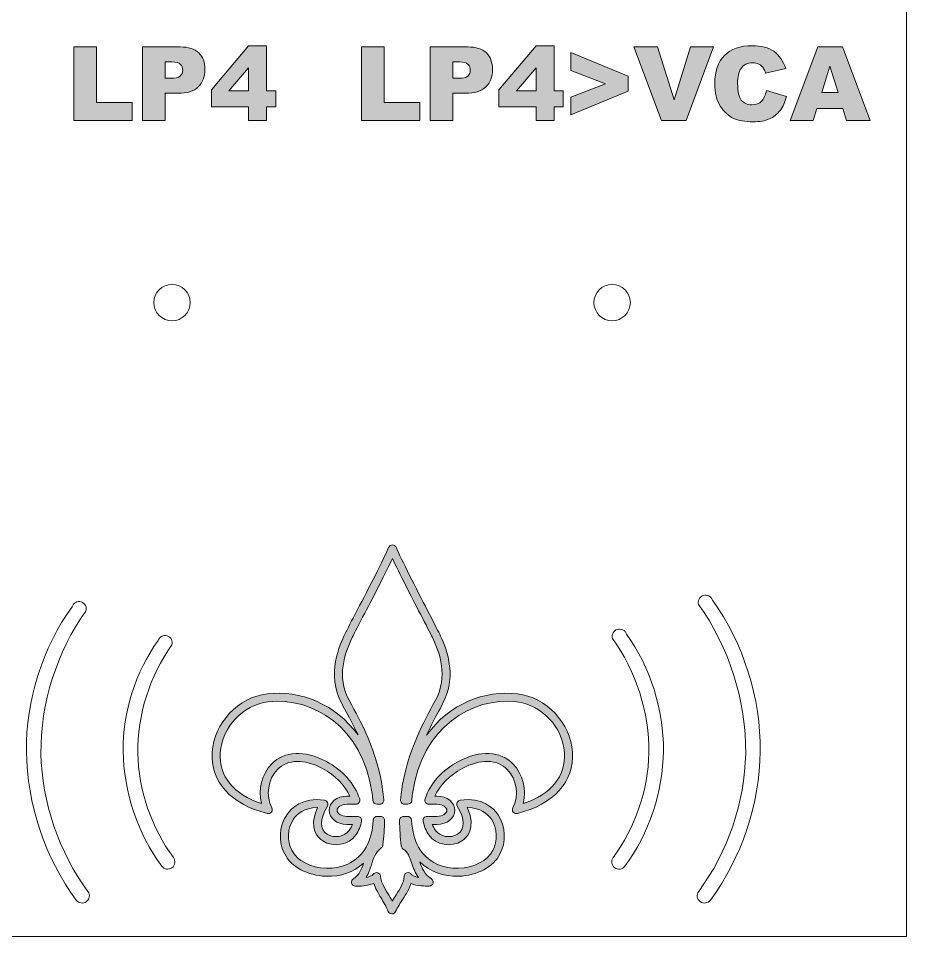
# Model space of a CAD drawing. Header units: inches. Extents: x 85 to 125, y -208 to -80.
# Drawn here: x 100.74 to 125.11, y -208.33 to -183.13 of the extents above; entities that cross this region are included whole.
import ezdxf

# ---------------------------------------------------------------- set-up
doc = ezdxf.new("R2010")
doc.units = ezdxf.units.IN
doc.header["$MEASUREMENT"] = 0
doc.layers.add('cut rectangle', color=7, linetype='Continuous')
doc.layers.add('drawing', color=7, linetype='Continuous')

# ---------------------------------------------------------------- blocks, each defined once
blk = doc.blocks.new('block 10')
at = {"layer": 'drawing', "true_color": 0x1c1c1b}
h = blk.add_hatch(color=250, dxfattribs=at)
h.dxf.hatch_style = 2
h.paths.add_polyline_path([(102.264, -183.915), (102.888, -183.915), (102.888, -185.437), (103.862, -185.437), (103.862, -185.935), (102.264, -185.935)])
h = blk.add_hatch(color=250, dxfattribs=at)
h.dxf.hatch_style = 2
edge = h.paths.add_edge_path()
edge.add_spline(control_points=[(104.143, -183.915), (104.143, -183.915), (105.181, -183.915), (105.181, -183.915), (105.407, -183.915), (105.576, -183.968), (105.689, -184.076), (105.801, -184.183), (105.857, -184.336), (105.857, -184.535), (105.857, -184.739), (105.796, -184.898), (105.673, -185.013), (105.551, -185.128), (105.364, -185.185), (105.112, -185.185), (105.112, -185.185), (104.77, -185.185), (104.77, -185.185), (104.77, -185.185), (104.77, -185.935), (104.77, -185.935), (104.77, -185.935), (104.143, -185.935), (104.143, -185.935), (104.143, -185.935), (104.143, -183.915), (104.143, -183.915)], knot_values=[0, 0, 0, 0, 1, 1, 1, 2, 2, 2, 3, 3, 3, 4, 4, 4, 5, 5, 5, 6, 6, 6, 7, 7, 7, 8, 8, 8, 9, 9, 9, 9], degree=3, periodic=1)
edge = h.paths.add_edge_path()
edge.add_spline(control_points=[(104.77, -184.776), (104.77, -184.776), (104.923, -184.776), (104.923, -184.776), (105.044, -184.776), (105.128, -184.755), (105.177, -184.713), (105.225, -184.672), (105.25, -184.618), (105.25, -184.553), (105.25, -184.489), (105.229, -184.436), (105.186, -184.392), (105.144, -184.347), (105.065, -184.325), (104.948, -184.325), (104.948, -184.325), (104.77, -184.325), (104.77, -184.325), (104.77, -184.325), (104.77, -184.776), (104.77, -184.776)], knot_values=[0, 0, 0, 0, 1, 1, 1, 2, 2, 2, 3, 3, 3, 4, 4, 4, 5, 5, 5, 6, 6, 6, 7, 7, 7, 7], degree=3, periodic=1)
h = blk.add_hatch(color=250, dxfattribs=at)
h.dxf.hatch_style = 2
h.paths.add_polyline_path([(107.058, -185.557), (106.035, -185.557), (106.035, -185.096), (107.058, -183.88), (107.547, -183.88), (107.547, -185.122), (107.8, -185.122), (107.8, -185.557), (107.547, -185.557), (107.547, -185.935), (107.058, -185.935)])
h.paths.add_polyline_path([(107.058, -185.122), (107.058, -184.486), (106.518, -185.122)])
at = {"layer": 'drawing', "lineweight": 0}
for points in [[(102.264, -183.915), (102.888, -183.915), (102.888, -185.437), (103.862, -185.437), (103.862, -185.935), (102.264, -185.935), (102.264, -183.915)], [(107.058, -185.557), (106.035, -185.557), (106.035, -185.096), (107.058, -183.88), (107.547, -183.88), (107.547, -185.122), (107.8, -185.122), (107.8, -185.557), (107.547, -185.557), (107.547, -185.935), (107.058, -185.935), (107.058, -185.557)], [(107.058, -185.122), (107.058, -184.486), (106.518, -185.122), (107.058, -185.122)]]:
    blk.add_lwpolyline(points, dxfattribs=at)
for points, knots in [([(104.143, -183.915), (104.143, -183.915), (105.181, -183.915), (105.181, -183.915), (105.407, -183.915), (105.576, -183.968), (105.689, -184.076), (105.801, -184.183), (105.857, -184.336), (105.857, -184.535), (105.857, -184.739), (105.796, -184.898), (105.673, -185.013), (105.551, -185.128), (105.364, -185.185), (105.112, -185.185), (105.112, -185.185), (104.77, -185.185), (104.77, -185.185), (104.77, -185.185), (104.77, -185.935), (104.77, -185.935), (104.77, -185.935), (104.143, -185.935), (104.143, -185.935), (104.143, -185.935), (104.143, -183.915), (104.143, -183.915)], [0, 0, 0, 0, 1, 1, 1, 2, 2, 2, 3, 3, 3, 4, 4, 4, 5, 5, 5, 6, 6, 6, 7, 7, 7, 8, 8, 8, 9, 9, 9, 9]), ([(104.77, -184.776), (104.77, -184.776), (104.923, -184.776), (104.923, -184.776), (105.044, -184.776), (105.128, -184.755), (105.177, -184.713), (105.225, -184.672), (105.25, -184.618), (105.25, -184.553), (105.25, -184.489), (105.229, -184.436), (105.186, -184.392), (105.144, -184.347), (105.065, -184.325), (104.948, -184.325), (104.948, -184.325), (104.77, -184.325), (104.77, -184.325), (104.77, -184.325), (104.77, -184.776), (104.77, -184.776)], [0, 0, 0, 0, 1, 1, 1, 2, 2, 2, 3, 3, 3, 4, 4, 4, 5, 5, 5, 6, 6, 6, 7, 7, 7, 7])]:
    blk.add_open_spline(points, degree=3, knots=knots, dxfattribs=at)
blk = doc.blocks.new('block 11')
at = {"layer": 'drawing', "true_color": 0x1c1c1b}
h = blk.add_hatch(color=250, dxfattribs=at)
h.dxf.hatch_style = 2
h.paths.add_polyline_path([(110.153, -183.915), (110.777, -183.915), (110.777, -185.437), (111.752, -185.437), (111.752, -185.935), (110.153, -185.935)])
h = blk.add_hatch(color=250, dxfattribs=at)
h.dxf.hatch_style = 2
edge = h.paths.add_edge_path()
edge.add_spline(control_points=[(112.033, -183.915), (112.033, -183.915), (113.07, -183.915), (113.07, -183.915), (113.296, -183.915), (113.466, -183.968), (113.578, -184.076), (113.691, -184.183), (113.747, -184.336), (113.747, -184.535), (113.747, -184.739), (113.686, -184.898), (113.563, -185.013), (113.44, -185.128), (113.253, -185.185), (113.002, -185.185), (113.002, -185.185), (112.66, -185.185), (112.66, -185.185), (112.66, -185.185), (112.66, -185.935), (112.66, -185.935), (112.66, -185.935), (112.033, -185.935), (112.033, -185.935), (112.033, -185.935), (112.033, -183.915), (112.033, -183.915)], knot_values=[0, 0, 0, 0, 1, 1, 1, 2, 2, 2, 3, 3, 3, 4, 4, 4, 5, 5, 5, 6, 6, 6, 7, 7, 7, 8, 8, 8, 9, 9, 9, 9], degree=3, periodic=1)
edge = h.paths.add_edge_path()
edge.add_spline(control_points=[(112.66, -184.776), (112.66, -184.776), (112.813, -184.776), (112.813, -184.776), (112.933, -184.776), (113.018, -184.755), (113.066, -184.713), (113.115, -184.672), (113.139, -184.618), (113.139, -184.553), (113.139, -184.489), (113.118, -184.436), (113.076, -184.392), (113.034, -184.347), (112.954, -184.325), (112.838, -184.325), (112.838, -184.325), (112.66, -184.325), (112.66, -184.325), (112.66, -184.325), (112.66, -184.776), (112.66, -184.776)], knot_values=[0, 0, 0, 0, 1, 1, 1, 2, 2, 2, 3, 3, 3, 4, 4, 4, 5, 5, 5, 6, 6, 6, 7, 7, 7, 7], degree=3, periodic=1)
h = blk.add_hatch(color=250, dxfattribs=at)
h.dxf.hatch_style = 2
h.paths.add_polyline_path([(114.947, -185.557), (113.925, -185.557), (113.925, -185.096), (114.947, -183.88), (115.437, -183.88), (115.437, -185.122), (115.69, -185.122), (115.69, -185.557), (115.437, -185.557), (115.437, -185.935), (114.947, -185.935)])
h.paths.add_polyline_path([(114.947, -185.122), (114.947, -184.486), (114.407, -185.122)])
h = blk.add_hatch(color=250, dxfattribs=at)
h.dxf.hatch_style = 2
h.paths.add_polyline_path([(117.621, -183.915), (118.273, -183.915), (118.728, -185.369), (119.177, -183.915), (119.81, -183.915), (119.06, -185.935), (118.384, -185.935)])
h = blk.add_hatch(color=250, dxfattribs=at)
h.dxf.hatch_style = 2
edge = h.paths.add_edge_path()
edge.add_spline(control_points=[(121.263, -185.108), (121.263, -185.108), (121.81, -185.273), (121.81, -185.273), (121.773, -185.427), (121.716, -185.555), (121.636, -185.658), (121.557, -185.761), (121.459, -185.838), (121.342, -185.891), (121.225, -185.943), (121.076, -185.969), (120.895, -185.969), (120.675, -185.969), (120.496, -185.937), (120.357, -185.874), (120.218, -185.81), (120.098, -185.698), (119.996, -185.537), (119.896, -185.376), (119.845, -185.171), (119.845, -184.92), (119.845, -184.586), (119.934, -184.329), (120.112, -184.15), (120.289, -183.97), (120.541, -183.88), (120.866, -183.88), (121.121, -183.88), (121.321, -183.932), (121.466, -184.035), (121.612, -184.138), (121.72, -184.295), (121.791, -184.509), (121.791, -184.509), (121.239, -184.631), (121.239, -184.631), (121.22, -184.57), (121.2, -184.525), (121.179, -184.496), (121.144, -184.448), (121.101, -184.412), (121.051, -184.386), (121, -184.36), (120.944, -184.347), (120.881, -184.347), (120.74, -184.347), (120.631, -184.404), (120.556, -184.518), (120.499, -184.602), (120.471, -184.735), (120.471, -184.916), (120.471, -185.14), (120.505, -185.293), (120.572, -185.376), (120.641, -185.459), (120.736, -185.501), (120.859, -185.501), (120.979, -185.501), (121.069, -185.467), (121.13, -185.4), (121.191, -185.333), (121.235, -185.236), (121.263, -185.108)], knot_values=[0, 0, 0, 0, 1, 1, 1, 2, 2, 2, 3, 3, 3, 4, 4, 4, 5, 5, 5, 6, 6, 6, 7, 7, 7, 8, 8, 8, 9, 9, 9, 10, 10, 10, 11, 11, 11, 12, 12, 12, 13, 13, 13, 14, 14, 14, 15, 15, 15, 16, 16, 16, 17, 17, 17, 18, 18, 18, 19, 19, 19, 20, 20, 20, 21, 21, 21, 21], degree=3, periodic=1)
h = blk.add_hatch(color=250, dxfattribs=at)
h.dxf.hatch_style = 2
h.paths.add_polyline_path([(123.355, -185.601), (122.646, -185.601), (122.548, -185.935), (121.911, -185.935), (122.67, -183.915), (123.351, -183.915), (124.11, -185.935), (123.456, -185.935)])
h.paths.add_polyline_path([(123.226, -185.165), (123.003, -184.438), (122.782, -185.165)])
h = blk.add_hatch(color=250, dxfattribs=at)
h.dxf.hatch_style = 2
h.paths.add_polyline_path([(115.898, -185.293), (116.85, -184.925), (115.898, -184.559), (115.898, -184.069), (117.465, -184.72), (117.465, -185.129), (115.898, -185.779)])
at = {"layer": 'drawing', "lineweight": 0}
for points in [[(110.153, -183.915), (110.777, -183.915), (110.777, -185.437), (111.752, -185.437), (111.752, -185.935), (110.153, -185.935), (110.153, -183.915)], [(114.947, -185.557), (113.925, -185.557), (113.925, -185.096), (114.947, -183.88), (115.437, -183.88), (115.437, -185.122), (115.69, -185.122), (115.69, -185.557), (115.437, -185.557), (115.437, -185.935), (114.947, -185.935), (114.947, -185.557)], [(117.621, -183.915), (118.273, -183.915), (118.728, -185.369), (119.177, -183.915), (119.81, -183.915), (119.06, -185.935), (118.384, -185.935), (117.621, -183.915)], [(123.355, -185.601), (122.646, -185.601), (122.548, -185.935), (121.911, -185.935), (122.67, -183.915), (123.351, -183.915), (124.11, -185.935), (123.456, -185.935), (123.355, -185.601)], [(115.898, -185.293), (116.85, -184.925), (115.898, -184.559), (115.898, -184.069), (117.465, -184.72), (117.465, -185.129), (115.898, -185.779), (115.898, -185.293)], [(123.226, -185.165), (123.003, -184.438), (122.782, -185.165), (123.226, -185.165)], [(114.947, -185.122), (114.947, -184.486), (114.407, -185.122), (114.947, -185.122)]]:
    blk.add_lwpolyline(points, dxfattribs=at)
for points, knots in [([(112.033, -183.915), (112.033, -183.915), (113.07, -183.915), (113.07, -183.915), (113.296, -183.915), (113.466, -183.968), (113.578, -184.076), (113.691, -184.183), (113.747, -184.336), (113.747, -184.535), (113.747, -184.739), (113.686, -184.898), (113.563, -185.013), (113.44, -185.128), (113.253, -185.185), (113.002, -185.185), (113.002, -185.185), (112.66, -185.185), (112.66, -185.185), (112.66, -185.185), (112.66, -185.935), (112.66, -185.935), (112.66, -185.935), (112.033, -185.935), (112.033, -185.935), (112.033, -185.935), (112.033, -183.915), (112.033, -183.915)], [0, 0, 0, 0, 1, 1, 1, 2, 2, 2, 3, 3, 3, 4, 4, 4, 5, 5, 5, 6, 6, 6, 7, 7, 7, 8, 8, 8, 9, 9, 9, 9]), ([(121.263, -185.108), (121.263, -185.108), (121.81, -185.273), (121.81, -185.273), (121.773, -185.427), (121.716, -185.555), (121.636, -185.658), (121.557, -185.761), (121.459, -185.838), (121.342, -185.891), (121.225, -185.943), (121.076, -185.969), (120.895, -185.969), (120.675, -185.969), (120.496, -185.937), (120.357, -185.874), (120.218, -185.81), (120.098, -185.698), (119.996, -185.537), (119.896, -185.376), (119.845, -185.171), (119.845, -184.92), (119.845, -184.586), (119.934, -184.329), (120.112, -184.15), (120.289, -183.97), (120.541, -183.88), (120.866, -183.88), (121.121, -183.88), (121.321, -183.932), (121.466, -184.035), (121.612, -184.138), (121.72, -184.295), (121.791, -184.509), (121.791, -184.509), (121.239, -184.631), (121.239, -184.631), (121.22, -184.57), (121.2, -184.525), (121.179, -184.496), (121.144, -184.448), (121.101, -184.412), (121.051, -184.386), (121, -184.36), (120.944, -184.347), (120.881, -184.347), (120.74, -184.347), (120.631, -184.404), (120.556, -184.518), (120.499, -184.602), (120.471, -184.735), (120.471, -184.916), (120.471, -185.14), (120.505, -185.293), (120.572, -185.376), (120.641, -185.459), (120.736, -185.501), (120.859, -185.501), (120.979, -185.501), (121.069, -185.467), (121.13, -185.4), (121.191, -185.333), (121.235, -185.236), (121.263, -185.108)], [0, 0, 0, 0, 1, 1, 1, 2, 2, 2, 3, 3, 3, 4, 4, 4, 5, 5, 5, 6, 6, 6, 7, 7, 7, 8, 8, 8, 9, 9, 9, 10, 10, 10, 11, 11, 11, 12, 12, 12, 13, 13, 13, 14, 14, 14, 15, 15, 15, 16, 16, 16, 17, 17, 17, 18, 18, 18, 19, 19, 19, 20, 20, 20, 21, 21, 21, 21]), ([(112.66, -184.776), (112.66, -184.776), (112.813, -184.776), (112.813, -184.776), (112.933, -184.776), (113.018, -184.755), (113.066, -184.713), (113.115, -184.672), (113.139, -184.618), (113.139, -184.553), (113.139, -184.489), (113.118, -184.436), (113.076, -184.392), (113.034, -184.347), (112.954, -184.325), (112.838, -184.325), (112.838, -184.325), (112.66, -184.325), (112.66, -184.325), (112.66, -184.325), (112.66, -184.776), (112.66, -184.776)], [0, 0, 0, 0, 1, 1, 1, 2, 2, 2, 3, 3, 3, 4, 4, 4, 5, 5, 5, 6, 6, 6, 7, 7, 7, 7])]:
    blk.add_open_spline(points, degree=3, knots=knots, dxfattribs=at)
blk = doc.blocks.new('block 16')
at = {"layer": 'cut rectangle', "color": 7, "lineweight": 15, "true_color": 0xffffff}
blk.add_open_spline([(121.092, -203.244), (121.074, -204.679), (120.579, -206.175), (119.723, -207.327)], degree=3, dxfattribs=at)
blk = doc.blocks.new('block 17')
at = {"layer": 'cut rectangle', "color": 7, "lineweight": 15, "true_color": 0xffffff}
blk.add_open_spline([(119.781, -199.098), (120.629, -200.273), (121.11, -201.795), (121.092, -203.244)], degree=3, dxfattribs=at)
blk = doc.blocks.new('block 18')
at = {"layer": 'cut rectangle', "color": 7, "lineweight": 15, "true_color": 0xffffff}
blk.add_open_spline([(120.692, -203.303), (120.71, -201.875), (120.236, -200.376), (119.4, -199.218)], degree=3, dxfattribs=at)
blk = doc.blocks.new('block 19')
at = {"layer": 'cut rectangle', "color": 7, "lineweight": 15, "true_color": 0xffffff}
blk.add_open_spline([(119.403, -207.089), (120.198, -206.019), (120.669, -204.636), (120.692, -203.303)], degree=3, dxfattribs=at)
blk = doc.blocks.new('block 20')
at = {"layer": 'cut rectangle', "color": 7, "lineweight": 15, "true_color": 0xffffff}
blk.add_open_spline([(118.436, -203.233), (118.422, -204.345), (118.041, -205.505), (117.378, -206.397)], degree=3, dxfattribs=at)
blk = doc.blocks.new('block 21')
at = {"layer": 'cut rectangle', "color": 7, "lineweight": 15, "true_color": 0xffffff}
blk.add_open_spline([(117.422, -200.028), (118.078, -200.937), (118.45, -202.113), (118.436, -203.233)], degree=3, dxfattribs=at)
blk = doc.blocks.new('block 22')
at = {"layer": 'cut rectangle', "color": 7, "lineweight": 15, "true_color": 0xffffff}
blk.add_open_spline([(118.036, -203.292), (118.05, -202.193), (117.685, -201.04), (117.042, -200.148)], degree=3, dxfattribs=at)
blk = doc.blocks.new('block 23')
at = {"layer": 'cut rectangle', "color": 7, "lineweight": 15, "true_color": 0xffffff}
blk.add_open_spline([(117.057, -206.159), (117.66, -205.349), (118.017, -204.302), (118.036, -203.292)], degree=3, dxfattribs=at)
blk = doc.blocks.new('block 24')
at = {"layer": 'cut rectangle', "color": 7, "lineweight": 15, "true_color": 0xffffff}
blk.add_open_spline([(104.016, -203.292), (104.035, -204.302), (104.392, -205.349), (104.994, -206.159)], degree=3, dxfattribs=at)
blk = doc.blocks.new('block 25')
at = {"layer": 'cut rectangle', "color": 7, "lineweight": 15, "true_color": 0xffffff}
blk.add_open_spline([(104.954, -200.325), (104.347, -201.166), (104.003, -202.255), (104.016, -203.292)], degree=3, dxfattribs=at)
blk = doc.blocks.new('block 26')
at = {"layer": 'cut rectangle', "color": 7, "lineweight": 15, "true_color": 0xffffff}
blk.add_open_spline([(103.616, -203.233), (103.603, -202.175), (103.954, -201.063), (104.574, -200.205)], degree=3, dxfattribs=at)
blk = doc.blocks.new('block 27')
at = {"layer": 'cut rectangle', "color": 7, "lineweight": 15, "true_color": 0xffffff}
blk.add_open_spline([(104.674, -206.397), (104.011, -205.505), (103.63, -204.345), (103.616, -203.233)], degree=3, dxfattribs=at)
blk = doc.blocks.new('block 28')
at = {"layer": 'cut rectangle', "color": 7, "lineweight": 15, "true_color": 0xffffff}
blk.add_open_spline([(101.36, -203.303), (101.383, -204.636), (101.854, -206.019), (102.649, -207.089)], degree=3, dxfattribs=at)
blk = doc.blocks.new('block 29')
at = {"layer": 'cut rectangle', "color": 7, "lineweight": 15, "true_color": 0xffffff}
blk.add_open_spline([(102.595, -199.395), (101.796, -200.503), (101.343, -201.937), (101.36, -203.303)], degree=3, dxfattribs=at)
blk = doc.blocks.new('block 30')
at = {"layer": 'cut rectangle', "color": 7, "lineweight": 15, "true_color": 0xffffff}
blk.add_open_spline([(100.96, -203.244), (100.943, -201.857), (101.403, -200.4), (102.215, -199.275)], degree=3, dxfattribs=at)
blk = doc.blocks.new('block 31')
at = {"layer": 'cut rectangle', "color": 7, "lineweight": 15, "true_color": 0xffffff}
blk.add_open_spline([(102.329, -207.327), (101.473, -206.175), (100.978, -204.679), (100.96, -203.244)], degree=3, dxfattribs=at)
blk = doc.blocks.new('block 32')
at = {"layer": 'cut rectangle', "true_color": 0xffffff}
h = blk.add_hatch(color=7, dxfattribs=at)
h.dxf.hatch_style = 2
edge = h.paths.add_edge_path()
edge.add_spline(control_points=[(110.989, -207.704), (110.989, -207.704), (110.988, -207.704), (110.988, -207.704), (110.945, -207.703), (110.906, -207.678), (110.889, -207.638), (110.831, -207.508), (110.76, -207.386), (110.691, -207.268), (110.608, -207.125), (110.533, -206.995), (110.491, -206.87), (110.322, -206.942), (110.096, -206.946), (109.985, -206.943), (109.936, -206.942), (109.894, -206.909), (109.882, -206.862), (109.869, -206.815), (109.889, -206.765), (109.931, -206.739), (110.1, -206.636), (110.15, -206.493), (110.209, -206.313), (109.943, -206.554), (109.586, -206.691), (109.182, -206.672), (108.675, -206.657), (108.22, -206.412), (108.048, -206.061), (107.869, -205.745), (107.889, -205.3), (108.101, -204.985), (108.226, -204.801), (108.525, -204.503), (109.138, -204.583), (109.174, -204.588), (109.206, -204.611), (109.222, -204.645), (109.238, -204.678), (109.237, -204.717), (109.218, -204.749), (109.006, -205.104), (109.002, -205.385), (109.208, -205.518), (109.398, -205.641), (109.695, -205.59), (109.818, -205.413), (109.853, -205.362), (109.882, -205.308), (109.904, -205.249), (109.904, -205.249), (109.755, -205.249), (109.755, -205.249), (109.479, -205.249), (109.263, -205.079), (109.263, -204.863), (109.263, -204.646), (109.479, -204.476), (109.755, -204.476), (109.755, -204.476), (109.837, -204.476), (109.837, -204.476), (109.691, -204.166), (109.425, -203.895), (109.087, -203.717), (108.573, -203.446), (108.132, -203.456), (107.848, -203.743), (107.587, -204.007), (107.519, -204.467), (107.694, -204.791), (107.715, -204.83), (107.711, -204.877), (107.684, -204.911), (107.658, -204.945), (107.614, -204.961), (107.571, -204.95), (106.572, -204.704), (106.007, -204.076), (106.059, -203.27), (106.11, -202.462), (106.775, -201.759), (107.571, -201.668), (108.468, -201.563), (109.437, -201.935), (110.058, -202.796), (109.934, -202.525), (109.805, -202.288), (109.691, -202.078), (109.691, -202.078), (109.618, -201.944), (109.618, -201.944), (109.175, -201.118), (109.57, -200.299), (109.699, -200.03), (109.76, -199.905), (109.89, -199.654), (110.045, -199.356), (110.348, -198.774), (110.763, -197.976), (110.9, -197.639), (110.933, -197.556), (111.07, -197.556), (111.104, -197.639), (111.242, -197.98), (111.66, -198.788), (111.965, -199.377), (112.114, -199.666), (112.239, -199.908), (112.298, -200.03), (112.428, -200.3), (112.822, -201.119), (112.379, -201.944), (112.379, -201.944), (112.307, -202.076), (112.307, -202.076), (112.197, -202.279), (112.067, -202.519), (111.94, -202.798), (112.561, -201.935), (113.531, -201.562), (114.429, -201.668), (115.225, -201.759), (115.889, -202.462), (115.941, -203.269), (115.993, -204.075), (115.427, -204.704), (114.429, -204.95), (114.385, -204.96), (114.342, -204.945), (114.316, -204.911), (114.289, -204.877), (114.285, -204.83), (114.306, -204.791), (114.481, -204.467), (114.413, -204.007), (114.152, -203.743), (113.867, -203.456), (113.428, -203.446), (112.913, -203.717), (112.575, -203.895), (112.309, -204.166), (112.163, -204.476), (112.163, -204.476), (112.224, -204.476), (112.224, -204.476), (112.5, -204.476), (112.716, -204.646), (112.716, -204.863), (112.716, -205.079), (112.5, -205.249), (112.224, -205.249), (112.224, -205.249), (112.096, -205.249), (112.096, -205.249), (112.118, -205.308), (112.146, -205.363), (112.182, -205.414), (112.305, -205.59), (112.601, -205.641), (112.791, -205.518), (112.997, -205.385), (112.994, -205.104), (112.782, -204.749), (112.763, -204.717), (112.761, -204.678), (112.777, -204.645), (112.793, -204.611), (112.825, -204.588), (112.862, -204.583), (113.475, -204.501), (113.774, -204.8), (113.899, -204.985), (114.111, -205.3), (114.131, -205.745), (113.948, -206.067), (113.78, -206.411), (113.325, -206.657), (112.818, -206.672), (112.403, -206.691), (112.02, -206.54), (111.751, -206.275), (111.813, -206.451), (111.879, -206.617), (112.07, -206.741), (112.11, -206.768), (112.128, -206.817), (112.115, -206.863), (112.102, -206.909), (112.06, -206.942), (112.012, -206.943), (111.903, -206.945), (111.68, -206.942), (111.511, -206.872), (111.467, -207.02), (111.379, -207.158), (111.286, -207.302), (111.218, -207.409), (111.147, -207.519), (111.088, -207.641), (111.07, -207.68), (111.032, -207.704), (110.989, -207.704)], knot_values=[0, 0, 0, 0, 1, 1, 1, 2, 2, 2, 3, 3, 3, 4, 4, 4, 5, 5, 5, 6, 6, 6, 7, 7, 7, 8, 8, 8, 9, 9, 9, 10, 10, 10, 11, 11, 11, 12, 12, 12, 13, 13, 13, 14, 14, 14, 15, 15, 15, 16, 16, 16, 17, 17, 17, 18, 18, 18, 19, 19, 19, 20, 20, 20, 21, 21, 21, 22, 22, 22, 23, 23, 23, 24, 24, 24, 25, 25, 25, 26, 26, 26, 27, 27, 27, 28, 28, 28, 29, 29, 29, 30, 30, 30, 31, 31, 31, 32, 32, 32, 33, 33, 33, 34, 34, 34, 35, 35, 35, 36, 36, 36, 37, 37, 37, 38, 38, 38, 39, 39, 39, 40, 40, 40, 41, 41, 41, 42, 42, 42, 43, 43, 43, 44, 44, 44, 45, 45, 45, 46, 46, 46, 47, 47, 47, 48, 48, 48, 49, 49, 49, 50, 50, 50, 51, 51, 51, 52, 52, 52, 53, 53, 53, 54, 54, 54, 55, 55, 55, 56, 56, 56, 57, 57, 57, 58, 58, 58, 59, 59, 59, 60, 60, 60, 61, 61, 61, 62, 62, 62, 63, 63, 63, 64, 64, 64, 65, 65, 65, 66, 66, 66, 67, 67, 67, 68, 68, 68, 68], degree=3, periodic=1)
edge = h.paths.add_edge_path()
edge.add_spline(control_points=[(110.568, -206.573), (110.579, -206.573), (110.59, -206.575), (110.601, -206.579), (110.647, -206.593), (110.678, -206.635), (110.678, -206.683), (110.678, -206.806), (110.777, -206.977), (110.882, -207.157), (110.918, -207.219), (110.956, -207.286), (110.994, -207.355), (111.03, -207.294), (111.067, -207.237), (111.101, -207.184), (111.218, -207.001), (111.32, -206.843), (111.32, -206.683), (111.32, -206.635), (111.35, -206.593), (111.396, -206.579), (111.44, -206.564), (111.491, -206.58), (111.519, -206.619), (111.539, -206.647), (111.603, -206.682), (111.715, -206.703), (111.622, -206.576), (111.575, -206.438), (111.53, -206.311), (111.474, -206.148), (111.425, -206.007), (111.292, -205.921), (111.265, -205.904), (111.247, -205.875), (111.242, -205.842), (111.214, -205.61), (111.199, -205.374), (111.198, -205.14), (111.197, -205.111), (111.209, -205.082), (111.23, -205.062), (111.25, -205.041), (111.278, -205.029), (111.308, -205.029), (111.308, -205.029), (111.415, -205.029), (111.415, -205.029), (111.473, -205.029), (111.52, -205.074), (111.525, -205.132), (111.546, -205.434), (111.611, -205.685), (111.72, -205.876), (112.026, -206.417), (112.589, -206.459), (112.812, -206.452), (113.239, -206.439), (113.617, -206.243), (113.754, -205.965), (113.898, -205.71), (113.881, -205.352), (113.716, -205.108), (113.614, -204.957), (113.42, -204.79), (113.062, -204.79), (113.059, -204.79), (113.056, -204.79), (113.053, -204.79), (113.328, -205.37), (113.019, -205.632), (112.91, -205.703), (112.618, -205.891), (112.194, -205.815), (112.001, -205.54), (111.923, -205.426), (111.87, -205.298), (111.844, -205.159), (111.838, -205.127), (111.847, -205.094), (111.867, -205.069), (111.888, -205.044), (111.919, -205.029), (111.952, -205.029), (111.952, -205.029), (112.224, -205.029), (112.224, -205.029), (112.385, -205.029), (112.496, -204.941), (112.496, -204.863), (112.496, -204.784), (112.385, -204.696), (112.224, -204.696), (112.224, -204.696), (112.001, -204.696), (112.001, -204.696), (111.965, -204.696), (111.932, -204.679), (111.912, -204.65), (111.891, -204.621), (111.885, -204.585), (111.896, -204.551), (112.038, -204.128), (112.371, -203.753), (112.811, -203.522), (113.41, -203.207), (113.955, -203.231), (114.308, -203.588), (114.583, -203.866), (114.687, -204.302), (114.586, -204.677), (115.351, -204.428), (115.763, -203.928), (115.721, -203.283), (115.676, -202.579), (115.097, -201.966), (114.404, -201.886), (113.184, -201.749), (111.815, -202.566), (111.554, -204.405), (111.545, -204.468), (111.538, -204.532), (111.532, -204.596), (111.527, -204.653), (111.479, -204.696), (111.422, -204.696), (111.422, -204.696), (111.333, -204.696), (111.333, -204.696), (111.302, -204.696), (111.273, -204.683), (111.252, -204.66), (111.231, -204.637), (111.221, -204.606), (111.224, -204.575), (111.338, -203.401), (111.805, -202.541), (112.114, -201.971), (112.114, -201.971), (112.185, -201.84), (112.185, -201.84), (112.535, -201.189), (112.304, -200.55), (112.1, -200.125), (112.042, -200.005), (111.918, -199.765), (111.769, -199.478), (111.518, -198.992), (111.19, -198.359), (111.002, -197.953), (110.818, -198.347), (110.503, -198.953), (110.241, -199.457), (110.087, -199.753), (109.957, -200.002), (109.898, -200.125), (109.694, -200.549), (109.462, -201.188), (109.812, -201.84), (109.812, -201.84), (109.885, -201.973), (109.885, -201.973), (110.193, -202.54), (110.659, -203.397), (110.765, -204.576), (110.767, -204.607), (110.757, -204.637), (110.736, -204.66), (110.715, -204.683), (110.686, -204.696), (110.655, -204.696), (110.655, -204.696), (110.577, -204.696), (110.577, -204.696), (110.52, -204.696), (110.473, -204.653), (110.468, -204.596), (110.462, -204.532), (110.454, -204.467), (110.446, -204.405), (110.185, -202.567), (108.82, -201.749), (107.596, -201.886), (106.902, -201.966), (106.324, -202.58), (106.278, -203.284), (106.237, -203.929), (106.648, -204.428), (107.414, -204.677), (107.313, -204.302), (107.416, -203.866), (107.692, -203.588), (108.044, -203.231), (108.59, -203.208), (109.189, -203.522), (109.629, -203.754), (109.962, -204.128), (110.104, -204.551), (110.115, -204.585), (110.109, -204.621), (110.088, -204.65), (110.068, -204.679), (110.035, -204.696), (109.999, -204.696), (109.999, -204.696), (109.755, -204.696), (109.755, -204.696), (109.594, -204.696), (109.483, -204.784), (109.483, -204.863), (109.483, -204.941), (109.594, -205.029), (109.755, -205.029), (109.755, -205.029), (110.047, -205.029), (110.047, -205.029), (110.08, -205.029), (110.111, -205.044), (110.132, -205.069), (110.153, -205.094), (110.161, -205.127), (110.156, -205.159), (110.13, -205.298), (110.077, -205.426), (109.998, -205.539), (109.806, -205.815), (109.382, -205.892), (109.089, -205.703), (108.98, -205.632), (108.672, -205.37), (108.946, -204.79), (108.943, -204.79), (108.94, -204.79), (108.937, -204.79), (108.579, -204.79), (108.386, -204.956), (108.284, -205.108), (108.119, -205.352), (108.102, -205.71), (108.243, -205.958), (108.382, -206.243), (108.761, -206.439), (109.189, -206.452), (109.412, -206.459), (109.974, -206.417), (110.28, -205.876), (110.388, -205.685), (110.454, -205.435), (110.476, -205.131), (110.479, -205.074), (110.527, -205.029), (110.585, -205.029), (110.585, -205.029), (110.677, -205.029), (110.677, -205.029), (110.706, -205.029), (110.734, -205.041), (110.755, -205.062), (110.776, -205.083), (110.787, -205.111), (110.787, -205.14), (110.785, -205.362), (110.769, -205.588), (110.742, -205.813), (110.738, -205.841), (110.724, -205.867), (110.703, -205.884), (110.534, -206.023), (110.48, -206.188), (110.424, -206.364), (110.386, -206.479), (110.348, -206.597), (110.278, -206.704), (110.393, -206.683), (110.458, -206.648), (110.478, -206.619), (110.499, -206.59), (110.533, -206.573), (110.568, -206.573)], knot_values=[0, 0, 0, 0, 1, 1, 1, 2, 2, 2, 3, 3, 3, 4, 4, 4, 5, 5, 5, 6, 6, 6, 7, 7, 7, 8, 8, 8, 9, 9, 9, 10, 10, 10, 11, 11, 11, 12, 12, 12, 13, 13, 13, 14, 14, 14, 15, 15, 15, 16, 16, 16, 17, 17, 17, 18, 18, 18, 19, 19, 19, 20, 20, 20, 21, 21, 21, 22, 22, 22, 23, 23, 23, 24, 24, 24, 25, 25, 25, 26, 26, 26, 27, 27, 27, 28, 28, 28, 29, 29, 29, 30, 30, 30, 31, 31, 31, 32, 32, 32, 33, 33, 33, 34, 34, 34, 35, 35, 35, 36, 36, 36, 37, 37, 37, 38, 38, 38, 39, 39, 39, 40, 40, 40, 41, 41, 41, 42, 42, 42, 43, 43, 43, 44, 44, 44, 45, 45, 45, 46, 46, 46, 47, 47, 47, 48, 48, 48, 49, 49, 49, 50, 50, 50, 51, 51, 51, 52, 52, 52, 53, 53, 53, 54, 54, 54, 55, 55, 55, 56, 56, 56, 57, 57, 57, 58, 58, 58, 59, 59, 59, 60, 60, 60, 61, 61, 61, 62, 62, 62, 63, 63, 63, 64, 64, 64, 65, 65, 65, 66, 66, 66, 67, 67, 67, 68, 68, 68, 69, 69, 69, 70, 70, 70, 71, 71, 71, 72, 72, 72, 73, 73, 73, 74, 74, 74, 75, 75, 75, 76, 76, 76, 77, 77, 77, 78, 78, 78, 79, 79, 79, 80, 80, 80, 81, 81, 81, 82, 82, 82, 83, 83, 83, 84, 84, 84, 85, 85, 85, 86, 86, 86, 87, 87, 87, 88, 88, 88, 89, 89, 89, 90, 90, 90, 91, 91, 91, 92, 92, 92, 93, 93, 93, 93], degree=3, periodic=1)
at = {"layer": 'cut rectangle', "lineweight": 0}
for points, knots in [([(110.989, -207.704), (110.989, -207.704), (110.988, -207.704), (110.988, -207.704), (110.945, -207.703), (110.906, -207.678), (110.889, -207.638), (110.831, -207.508), (110.76, -207.386), (110.691, -207.268), (110.608, -207.125), (110.533, -206.995), (110.491, -206.87), (110.322, -206.942), (110.096, -206.946), (109.985, -206.943), (109.936, -206.942), (109.894, -206.909), (109.882, -206.862), (109.869, -206.815), (109.889, -206.765), (109.931, -206.739), (110.1, -206.636), (110.15, -206.493), (110.209, -206.313), (109.943, -206.554), (109.586, -206.691), (109.182, -206.672), (108.675, -206.657), (108.22, -206.412), (108.048, -206.061), (107.869, -205.745), (107.889, -205.3), (108.101, -204.985), (108.226, -204.801), (108.525, -204.503), (109.138, -204.583), (109.174, -204.588), (109.206, -204.611), (109.222, -204.645), (109.238, -204.678), (109.237, -204.717), (109.218, -204.749), (109.006, -205.104), (109.002, -205.385), (109.208, -205.518), (109.398, -205.641), (109.695, -205.59), (109.818, -205.413), (109.853, -205.362), (109.882, -205.308), (109.904, -205.249), (109.904, -205.249), (109.755, -205.249), (109.755, -205.249), (109.479, -205.249), (109.263, -205.079), (109.263, -204.863), (109.263, -204.646), (109.479, -204.476), (109.755, -204.476), (109.755, -204.476), (109.837, -204.476), (109.837, -204.476), (109.691, -204.166), (109.425, -203.895), (109.087, -203.717), (108.573, -203.446), (108.132, -203.456), (107.848, -203.743), (107.587, -204.007), (107.519, -204.467), (107.694, -204.791), (107.715, -204.83), (107.711, -204.877), (107.684, -204.911), (107.658, -204.945), (107.614, -204.961), (107.571, -204.95), (106.572, -204.704), (106.007, -204.076), (106.059, -203.27), (106.11, -202.462), (106.775, -201.759), (107.571, -201.668), (108.468, -201.563), (109.437, -201.935), (110.058, -202.796), (109.934, -202.525), (109.805, -202.288), (109.691, -202.078), (109.691, -202.078), (109.618, -201.944), (109.618, -201.944), (109.175, -201.118), (109.57, -200.299), (109.699, -200.03), (109.76, -199.905), (109.89, -199.654), (110.045, -199.356), (110.348, -198.774), (110.763, -197.976), (110.9, -197.639), (110.933, -197.556), (111.07, -197.556), (111.104, -197.639), (111.242, -197.98), (111.66, -198.788), (111.965, -199.377), (112.114, -199.666), (112.239, -199.908), (112.298, -200.03), (112.428, -200.3), (112.822, -201.119), (112.379, -201.944), (112.379, -201.944), (112.307, -202.076), (112.307, -202.076), (112.197, -202.279), (112.067, -202.519), (111.94, -202.798), (112.561, -201.935), (113.531, -201.562), (114.429, -201.668), (115.225, -201.759), (115.889, -202.462), (115.941, -203.269), (115.993, -204.075), (115.427, -204.704), (114.429, -204.95), (114.385, -204.96), (114.342, -204.945), (114.316, -204.911), (114.289, -204.877), (114.285, -204.83), (114.306, -204.791), (114.481, -204.467), (114.413, -204.007), (114.152, -203.743), (113.867, -203.456), (113.428, -203.446), (112.913, -203.717), (112.575, -203.895), (112.309, -204.166), (112.163, -204.476), (112.163, -204.476), (112.224, -204.476), (112.224, -204.476), (112.5, -204.476), (112.716, -204.646), (112.716, -204.863), (112.716, -205.079), (112.5, -205.249), (112.224, -205.249), (112.224, -205.249), (112.096, -205.249), (112.096, -205.249), (112.118, -205.308), (112.146, -205.363), (112.182, -205.414), (112.305, -205.59), (112.601, -205.641), (112.791, -205.518), (112.997, -205.385), (112.994, -205.104), (112.782, -204.749), (112.763, -204.717), (112.761, -204.678), (112.777, -204.645), (112.793, -204.611), (112.825, -204.588), (112.862, -204.583), (113.475, -204.501), (113.774, -204.8), (113.899, -204.985), (114.111, -205.3), (114.131, -205.745), (113.948, -206.067), (113.78, -206.411), (113.325, -206.657), (112.818, -206.672), (112.403, -206.691), (112.02, -206.54), (111.751, -206.275), (111.813, -206.451), (111.879, -206.617), (112.07, -206.741), (112.11, -206.768), (112.128, -206.817), (112.115, -206.863), (112.102, -206.909), (112.06, -206.942), (112.012, -206.943), (111.903, -206.945), (111.68, -206.942), (111.511, -206.872), (111.467, -207.02), (111.379, -207.158), (111.286, -207.302), (111.218, -207.409), (111.147, -207.519), (111.088, -207.641), (111.07, -207.68), (111.032, -207.704), (110.989, -207.704)], [0, 0, 0, 0, 1, 1, 1, 2, 2, 2, 3, 3, 3, 4, 4, 4, 5, 5, 5, 6, 6, 6, 7, 7, 7, 8, 8, 8, 9, 9, 9, 10, 10, 10, 11, 11, 11, 12, 12, 12, 13, 13, 13, 14, 14, 14, 15, 15, 15, 16, 16, 16, 17, 17, 17, 18, 18, 18, 19, 19, 19, 20, 20, 20, 21, 21, 21, 22, 22, 22, 23, 23, 23, 24, 24, 24, 25, 25, 25, 26, 26, 26, 27, 27, 27, 28, 28, 28, 29, 29, 29, 30, 30, 30, 31, 31, 31, 32, 32, 32, 33, 33, 33, 34, 34, 34, 35, 35, 35, 36, 36, 36, 37, 37, 37, 38, 38, 38, 39, 39, 39, 40, 40, 40, 41, 41, 41, 42, 42, 42, 43, 43, 43, 44, 44, 44, 45, 45, 45, 46, 46, 46, 47, 47, 47, 48, 48, 48, 49, 49, 49, 50, 50, 50, 51, 51, 51, 52, 52, 52, 53, 53, 53, 54, 54, 54, 55, 55, 55, 56, 56, 56, 57, 57, 57, 58, 58, 58, 59, 59, 59, 60, 60, 60, 61, 61, 61, 62, 62, 62, 63, 63, 63, 64, 64, 64, 65, 65, 65, 66, 66, 66, 67, 67, 67, 68, 68, 68, 68]), ([(110.568, -206.573), (110.579, -206.573), (110.59, -206.575), (110.601, -206.579), (110.647, -206.593), (110.678, -206.635), (110.678, -206.683), (110.678, -206.806), (110.777, -206.977), (110.882, -207.157), (110.918, -207.219), (110.956, -207.286), (110.994, -207.355), (111.03, -207.294), (111.067, -207.237), (111.101, -207.184), (111.218, -207.001), (111.32, -206.843), (111.32, -206.683), (111.32, -206.635), (111.35, -206.593), (111.396, -206.579), (111.44, -206.564), (111.491, -206.58), (111.519, -206.619), (111.539, -206.647), (111.603, -206.682), (111.715, -206.703), (111.622, -206.576), (111.575, -206.438), (111.53, -206.311), (111.474, -206.148), (111.425, -206.007), (111.292, -205.921), (111.265, -205.904), (111.247, -205.875), (111.242, -205.842), (111.214, -205.61), (111.199, -205.374), (111.198, -205.14), (111.197, -205.111), (111.209, -205.082), (111.23, -205.062), (111.25, -205.041), (111.278, -205.029), (111.308, -205.029), (111.308, -205.029), (111.415, -205.029), (111.415, -205.029), (111.473, -205.029), (111.52, -205.074), (111.525, -205.132), (111.546, -205.434), (111.611, -205.685), (111.72, -205.876), (112.026, -206.417), (112.589, -206.459), (112.812, -206.452), (113.239, -206.439), (113.617, -206.243), (113.754, -205.965), (113.898, -205.71), (113.881, -205.352), (113.716, -205.108), (113.614, -204.957), (113.42, -204.79), (113.062, -204.79), (113.059, -204.79), (113.056, -204.79), (113.053, -204.79), (113.328, -205.37), (113.019, -205.632), (112.91, -205.703), (112.618, -205.891), (112.194, -205.815), (112.001, -205.54), (111.923, -205.426), (111.87, -205.298), (111.844, -205.159), (111.838, -205.127), (111.847, -205.094), (111.867, -205.069), (111.888, -205.044), (111.919, -205.029), (111.952, -205.029), (111.952, -205.029), (112.224, -205.029), (112.224, -205.029), (112.385, -205.029), (112.496, -204.941), (112.496, -204.863), (112.496, -204.784), (112.385, -204.696), (112.224, -204.696), (112.224, -204.696), (112.001, -204.696), (112.001, -204.696), (111.965, -204.696), (111.932, -204.679), (111.912, -204.65), (111.891, -204.621), (111.885, -204.585), (111.896, -204.551), (112.038, -204.128), (112.371, -203.753), (112.811, -203.522), (113.41, -203.207), (113.955, -203.231), (114.308, -203.588), (114.583, -203.866), (114.687, -204.302), (114.586, -204.677), (115.351, -204.428), (115.763, -203.928), (115.721, -203.283), (115.676, -202.579), (115.097, -201.966), (114.404, -201.886), (113.184, -201.749), (111.815, -202.566), (111.554, -204.405), (111.545, -204.468), (111.538, -204.532), (111.532, -204.596), (111.527, -204.653), (111.479, -204.696), (111.422, -204.696), (111.422, -204.696), (111.333, -204.696), (111.333, -204.696), (111.302, -204.696), (111.273, -204.683), (111.252, -204.66), (111.231, -204.637), (111.221, -204.606), (111.224, -204.575), (111.338, -203.401), (111.805, -202.541), (112.114, -201.971), (112.114, -201.971), (112.185, -201.84), (112.185, -201.84), (112.535, -201.189), (112.304, -200.55), (112.1, -200.125), (112.042, -200.005), (111.918, -199.765), (111.769, -199.478), (111.518, -198.992), (111.19, -198.359), (111.002, -197.953), (110.818, -198.347), (110.503, -198.953), (110.241, -199.457), (110.087, -199.753), (109.957, -200.002), (109.898, -200.125), (109.694, -200.549), (109.462, -201.188), (109.812, -201.84), (109.812, -201.84), (109.885, -201.973), (109.885, -201.973), (110.193, -202.54), (110.659, -203.397), (110.765, -204.576), (110.767, -204.607), (110.757, -204.637), (110.736, -204.66), (110.715, -204.683), (110.686, -204.696), (110.655, -204.696), (110.655, -204.696), (110.577, -204.696), (110.577, -204.696), (110.52, -204.696), (110.473, -204.653), (110.468, -204.596), (110.462, -204.532), (110.454, -204.467), (110.446, -204.405), (110.185, -202.567), (108.82, -201.749), (107.596, -201.886), (106.902, -201.966), (106.324, -202.58), (106.278, -203.284), (106.237, -203.929), (106.648, -204.428), (107.414, -204.677), (107.313, -204.302), (107.416, -203.866), (107.692, -203.588), (108.044, -203.231), (108.59, -203.208), (109.189, -203.522), (109.629, -203.754), (109.962, -204.128), (110.104, -204.551), (110.115, -204.585), (110.109, -204.621), (110.088, -204.65), (110.068, -204.679), (110.035, -204.696), (109.999, -204.696), (109.999, -204.696), (109.755, -204.696), (109.755, -204.696), (109.594, -204.696), (109.483, -204.784), (109.483, -204.863), (109.483, -204.941), (109.594, -205.029), (109.755, -205.029), (109.755, -205.029), (110.047, -205.029), (110.047, -205.029), (110.08, -205.029), (110.111, -205.044), (110.132, -205.069), (110.153, -205.094), (110.161, -205.127), (110.156, -205.159), (110.13, -205.298), (110.077, -205.426), (109.998, -205.539), (109.806, -205.815), (109.382, -205.892), (109.089, -205.703), (108.98, -205.632), (108.672, -205.37), (108.946, -204.79), (108.943, -204.79), (108.94, -204.79), (108.937, -204.79), (108.579, -204.79), (108.386, -204.956), (108.284, -205.108), (108.119, -205.352), (108.102, -205.71), (108.243, -205.958), (108.382, -206.243), (108.761, -206.439), (109.189, -206.452), (109.412, -206.459), (109.974, -206.417), (110.28, -205.876), (110.388, -205.685), (110.454, -205.435), (110.476, -205.131), (110.479, -205.074), (110.527, -205.029), (110.585, -205.029), (110.585, -205.029), (110.677, -205.029), (110.677, -205.029), (110.706, -205.029), (110.734, -205.041), (110.755, -205.062), (110.776, -205.083), (110.787, -205.111), (110.787, -205.14), (110.785, -205.362), (110.769, -205.588), (110.742, -205.813), (110.738, -205.841), (110.724, -205.867), (110.703, -205.884), (110.534, -206.023), (110.48, -206.188), (110.424, -206.364), (110.386, -206.479), (110.348, -206.597), (110.278, -206.704), (110.393, -206.683), (110.458, -206.648), (110.478, -206.619), (110.499, -206.59), (110.533, -206.573), (110.568, -206.573)], [0, 0, 0, 0, 1, 1, 1, 2, 2, 2, 3, 3, 3, 4, 4, 4, 5, 5, 5, 6, 6, 6, 7, 7, 7, 8, 8, 8, 9, 9, 9, 10, 10, 10, 11, 11, 11, 12, 12, 12, 13, 13, 13, 14, 14, 14, 15, 15, 15, 16, 16, 16, 17, 17, 17, 18, 18, 18, 19, 19, 19, 20, 20, 20, 21, 21, 21, 22, 22, 22, 23, 23, 23, 24, 24, 24, 25, 25, 25, 26, 26, 26, 27, 27, 27, 28, 28, 28, 29, 29, 29, 30, 30, 30, 31, 31, 31, 32, 32, 32, 33, 33, 33, 34, 34, 34, 35, 35, 35, 36, 36, 36, 37, 37, 37, 38, 38, 38, 39, 39, 39, 40, 40, 40, 41, 41, 41, 42, 42, 42, 43, 43, 43, 44, 44, 44, 45, 45, 45, 46, 46, 46, 47, 47, 47, 48, 48, 48, 49, 49, 49, 50, 50, 50, 51, 51, 51, 52, 52, 52, 53, 53, 53, 54, 54, 54, 55, 55, 55, 56, 56, 56, 57, 57, 57, 58, 58, 58, 59, 59, 59, 60, 60, 60, 61, 61, 61, 62, 62, 62, 63, 63, 63, 64, 64, 64, 65, 65, 65, 66, 66, 66, 67, 67, 67, 68, 68, 68, 69, 69, 69, 70, 70, 70, 71, 71, 71, 72, 72, 72, 73, 73, 73, 74, 74, 74, 75, 75, 75, 76, 76, 76, 77, 77, 77, 78, 78, 78, 79, 79, 79, 80, 80, 80, 81, 81, 81, 82, 82, 82, 83, 83, 83, 84, 84, 84, 85, 85, 85, 86, 86, 86, 87, 87, 87, 88, 88, 88, 89, 89, 89, 90, 90, 90, 91, 91, 91, 92, 92, 92, 93, 93, 93, 93])]:
    blk.add_open_spline(points, degree=3, knots=knots, dxfattribs=at)
blk = doc.blocks.new('block 33')
at = {"layer": 'cut rectangle', "color": 7, "lineweight": 15, "true_color": 0xffffff}
blk.add_open_spline([(119.403, -207.089), (119.337, -207.178), (119.356, -207.303), (119.444, -207.368), (119.532, -207.434), (119.657, -207.416), (119.723, -207.327)], degree=3, knots=[0, 0, 0, 0, 1, 1, 1, 2, 2, 2, 2], dxfattribs=at)
blk = doc.blocks.new('block 34')
at = {"layer": 'cut rectangle', "color": 7, "lineweight": 15, "true_color": 0xffffff}
blk.add_open_spline([(119.781, -199.098), (119.747, -198.993), (119.635, -198.935), (119.53, -198.968), (119.425, -199.001), (119.367, -199.113), (119.4, -199.218)], degree=3, knots=[0, 0, 0, 0, 1, 1, 1, 2, 2, 2, 2], dxfattribs=at)
blk = doc.blocks.new('block 35')
at = {"layer": 'cut rectangle', "color": 7, "lineweight": 15, "true_color": 0xffffff}
blk.add_open_spline([(117.057, -206.159), (116.992, -206.248), (117.01, -206.373), (117.099, -206.438), (117.187, -206.504), (117.312, -206.486), (117.378, -206.397)], degree=3, knots=[0, 0, 0, 0, 1, 1, 1, 2, 2, 2, 2], dxfattribs=at)
blk = doc.blocks.new('block 36')
at = {"layer": 'cut rectangle', "color": 7, "lineweight": 15, "true_color": 0xffffff}
blk.add_open_spline([(117.422, -200.028), (117.389, -199.923), (117.277, -199.865), (117.172, -199.898), (117.067, -199.931), (117.009, -200.043), (117.042, -200.148)], degree=3, knots=[0, 0, 0, 0, 1, 1, 1, 2, 2, 2, 2], dxfattribs=at)
blk = doc.blocks.new('block 37')
at = {"layer": 'cut rectangle', "color": 7, "lineweight": 15, "true_color": 0xffffff}
blk.add_open_spline([(104.674, -206.397), (104.74, -206.486), (104.865, -206.504), (104.953, -206.438), (105.042, -206.373), (105.06, -206.248), (104.994, -206.159)], degree=3, knots=[0, 0, 0, 0, 1, 1, 1, 2, 2, 2, 2], dxfattribs=at)
blk = doc.blocks.new('block 38')
at = {"layer": 'cut rectangle', "color": 7, "lineweight": 15, "true_color": 0xffffff}
blk.add_open_spline([(104.954, -200.325), (104.987, -200.22), (104.929, -200.108), (104.824, -200.075), (104.719, -200.042), (104.607, -200.1), (104.574, -200.205)], degree=3, knots=[0, 0, 0, 0, 1, 1, 1, 2, 2, 2, 2], dxfattribs=at)
blk = doc.blocks.new('block 39')
at = {"layer": 'cut rectangle', "color": 7, "lineweight": 15, "true_color": 0xffffff}
blk.add_open_spline([(102.329, -207.327), (102.395, -207.416), (102.52, -207.434), (102.608, -207.368), (102.696, -207.303), (102.715, -207.178), (102.649, -207.089)], degree=3, knots=[0, 0, 0, 0, 1, 1, 1, 2, 2, 2, 2], dxfattribs=at)
blk = doc.blocks.new('block 40')
at = {"layer": 'cut rectangle', "color": 7, "lineweight": 15, "true_color": 0xffffff}
blk.add_open_spline([(102.595, -199.395), (102.629, -199.29), (102.57, -199.178), (102.465, -199.145), (102.36, -199.112), (102.248, -199.17), (102.215, -199.275)], degree=3, knots=[0, 0, 0, 0, 1, 1, 1, 2, 2, 2, 2], dxfattribs=at)
blk = doc.blocks.new('block 15')
at = {"layer": 'cut rectangle'}
for name in ['block 32', 'block 34', 'block 30', 'block 40', 'block 18', 'block 17', 'block 29', 'block 38', 'block 36', 'block 21', 'block 26', 'block 25', 'block 22', 'block 31', 'block 28', 'block 27', 'block 24', 'block 23', 'block 20', 'block 19', 'block 16', 'block 37', 'block 35', 'block 39', 'block 33']:
    blk.add_blockref(name, (0, 0), dxfattribs=at)

msp = doc.modelspace()

# ---------------------------------------------------------------- linework, layer by layer
at = {"layer": 'cut rectangle', "color": 12, "lineweight": 9, "true_color": 0xe30513}
msp.add_lwpolyline([(125.107, -208.329), (84.806, -208.329), (84.806, -79.826), (125.107, -79.826), (125.107, -208.329)], dxfattribs=at)
at = {"layer": 'cut rectangle', "color": 7, "lineweight": 9, "true_color": 0xffffff}
for points in [[(105.458, -190.929), (105.458, -191.205), (105.234, -191.429), (104.958, -191.429), (104.682, -191.429), (104.458, -191.205), (104.458, -190.929), (104.458, -190.653), (104.682, -190.429), (104.958, -190.429), (105.234, -190.429), (105.458, -190.653), (105.458, -190.929)], [(117.529, -190.929), (117.529, -191.205), (117.305, -191.429), (117.029, -191.429), (116.752, -191.429), (116.529, -191.205), (116.529, -190.929), (116.529, -190.653), (116.752, -190.429), (117.029, -190.429), (117.305, -190.429), (117.529, -190.653), (117.529, -190.929)]]:
    msp.add_open_spline(points, degree=3, knots=[0, 0, 0, 0, 1, 1, 1, 2, 2, 2, 3, 3, 3, 4, 4, 4, 4], dxfattribs=at)

# ---------------------------------------------------------------- block references
at = {"layer": 'cut rectangle'}
msp.add_blockref('block 15', (0, 0), dxfattribs=at)
at = {"layer": 'drawing'}
for name in ['block 10', 'block 11']:
    msp.add_blockref(name, (0, 0), dxfattribs=at)

doc.saveas('drawing.dxf')
